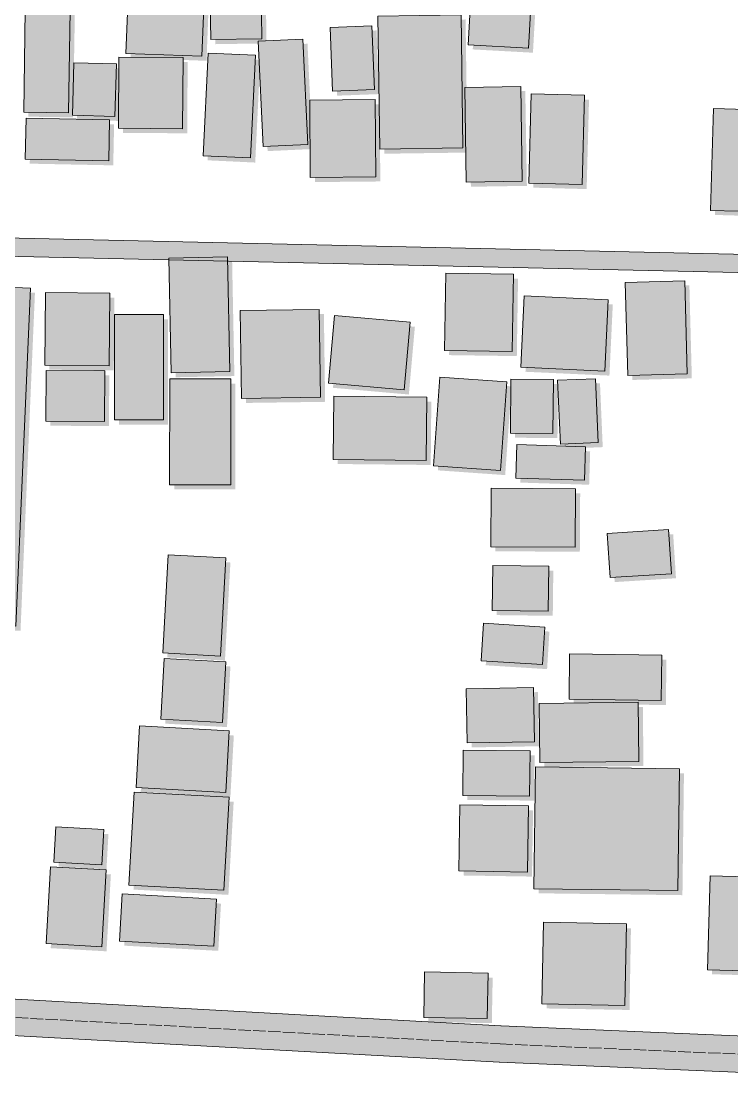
# Model space of a CAD drawing. Header units: metres. Extents: x 305859 to 307221, y 9155922 to 9156786.
# Drawn here: x 306625.7 to 306742.2, y 9155925 to 9156100.6 of the extents above; entities that cross this region are included whole.
import ezdxf

# ---------------------------------------------------------------- set-up
doc = ezdxf.new("R2010")
doc.units = ezdxf.units.M
doc.linetypes.add('DASHED', pattern=[1.524, 1.27, -0.254])
for name, color, linetype, lineweight, true_color in [('B-BAYANGAN', 7, 'Continuous', 0, 0x76786c), ('J-PERKERASAN_JALAN', 7, 'Continuous', 9, 0x989896), ('J-SUMBU_KOLEKTOR', 7, 'DASHED', 18, 0xffffff), ('K-BANGUNAN_LUAR_TAPAK', 7, 'Continuous', 9, 0xdedede)]:
    doc.layers.add(name, color=color, linetype=linetype, lineweight=lineweight, true_color=true_color)

msp = doc.modelspace()

# ---------------------------------------------------------------- hatches: boundary and pattern name
at = {"layer": 'B-BAYANGAN', "true_color": 0x76786c}
h = msp.add_hatch(color=8, dxfattribs=at)
h.dxf.hatch_style = 1
h.paths.add_polyline_path([(306700.8, 9156114.64), (306710.69, 9156114.09), (306709.65, 9156095.42), (306699.77, 9156095.96), (306700.8, 9156114.64)])
h = msp.add_hatch(color=8, dxfattribs=at)
h.dxf.hatch_style = 1
h.paths.add_polyline_path([(306657.31, 9156109.02), (306665.73, 9156109.15), (306665.93, 9156096.95), (306657.52, 9156096.82), (306657.31, 9156109.02)])
h = msp.add_hatch(color=8, dxfattribs=at)
h.dxf.hatch_style = 1
h.paths.add_polyline_path([(306644.12, 9156107.9), (306656.59, 9156107.45), (306656.08, 9156094.09), (306643.61, 9156094.55), (306644.12, 9156107.9)])
h = msp.add_hatch(color=8, dxfattribs=at)
h.dxf.hatch_style = 1
h.paths.add_polyline_path([(306627.09, 9156101.72), (306634.46, 9156101.59), (306634.18, 9156084.81), (306626.82, 9156084.93), (306627.09, 9156101.72)])
h = msp.add_hatch(color=8, dxfattribs=at)
h.dxf.hatch_style = 1
h.paths.add_polyline_path([(306684.95, 9156100.68), (306698.59, 9156100.87), (306698.9, 9156079.04), (306685.27, 9156078.85), (306684.95, 9156100.68)])
h = msp.add_hatch(color=8, dxfattribs=at)
h.dxf.hatch_style = 1
h.paths.add_polyline_path([(306677.12, 9156098.81), (306683.98, 9156099.07), (306684.39, 9156088.63), (306677.52, 9156088.37), (306677.12, 9156098.81)])
h = msp.add_hatch(color=8, dxfattribs=at)
h.dxf.hatch_style = 1
h.paths.add_polyline_path([(306665.29, 9156096.55), (306672.65, 9156096.89), (306673.46, 9156079.62), (306666.1, 9156079.28), (306665.29, 9156096.55)])
h = msp.add_hatch(color=8, dxfattribs=at)
h.dxf.hatch_style = 1
h.paths.add_polyline_path([(306642.44, 9156093.95), (306652.98, 9156093.88), (306652.91, 9156082.2), (306642.37, 9156082.27), (306642.44, 9156093.95)])
h = msp.add_hatch(color=8, dxfattribs=at)
h.dxf.hatch_style = 1
h.paths.add_polyline_path([(306657.07, 9156094.61), (306664.89, 9156094.24), (306664.07, 9156077.4), (306656.26, 9156077.77), (306657.07, 9156094.61)])
h = msp.add_hatch(color=8, dxfattribs=at)
h.dxf.hatch_style = 1
h.paths.add_polyline_path([(306635.05, 9156093.01), (306642.04, 9156092.82), (306641.8, 9156084.23), (306634.81, 9156084.41), (306635.05, 9156093.01)])
h = msp.add_hatch(color=8, dxfattribs=at)
h.dxf.hatch_style = 1
h.paths.add_polyline_path([(306699.21, 9156088.97), (306708.39, 9156089.12), (306708.65, 9156073.58), (306699.46, 9156073.43), (306699.21, 9156088.97)])
h = msp.add_hatch(color=8, dxfattribs=at)
h.dxf.hatch_style = 1
h.paths.add_polyline_path([(306710.09, 9156087.92), (306718.85, 9156087.69), (306718.46, 9156073.05), (306709.7, 9156073.28), (306710.09, 9156087.92)])
h = msp.add_hatch(color=8, dxfattribs=at)
h.dxf.hatch_style = 1
h.paths.add_polyline_path([(306673.76, 9156086.89), (306684.49, 9156086.98), (306684.6, 9156074.3), (306673.86, 9156074.2), (306673.76, 9156086.89)])
h = msp.add_hatch(color=8, dxfattribs=at)
h.dxf.hatch_style = 1
h.paths.add_polyline_path([(306749.09, 9156085.26), (306748.6, 9156068.54), (306739.52, 9156068.81), (306740.02, 9156085.52), (306749.09, 9156085.26)])
h = msp.add_hatch(color=8, dxfattribs=at)
h.dxf.hatch_style = 1
h.paths.add_polyline_path([(306627.22, 9156083.92), (306640.91, 9156083.65), (306640.77, 9156076.94), (306627.07, 9156077.22), (306627.22, 9156083.92)])
h = msp.add_hatch(color=8, dxfattribs=at)
h.dxf.hatch_style = 1
h.paths.add_polyline_path([(306650.62, 9156060.99), (306660.28, 9156061.19), (306660.65, 9156042.37), (306651, 9156042.18), (306650.62, 9156060.99)])
h = msp.add_hatch(color=8, dxfattribs=at)
h.dxf.hatch_style = 1
h.paths.add_polyline_path([(306696.1, 9156058.52), (306707.2, 9156058.35), (306707, 9156045.65), (306695.89, 9156045.81), (306696.1, 9156058.52)])
h = msp.add_hatch(color=8, dxfattribs=at)
h.dxf.hatch_style = 1
h.paths.add_polyline_path([(306614.68, 9156056.61), (306627.92, 9156056.05), (306625.55, 9156000.6), (306612.31, 9156001.15), (306614.68, 9156056.61)])
h = msp.add_hatch(color=8, dxfattribs=at)
h.dxf.hatch_style = 1
h.paths.add_polyline_path([(306725.54, 9156057), (306735.32, 9156057.26), (306735.72, 9156042), (306725.96, 9156041.74), (306725.54, 9156057)])
h = msp.add_hatch(color=8, dxfattribs=at)
h.dxf.hatch_style = 1
h.paths.add_polyline_path([(306630.4, 9156055.32), (306640.97, 9156055.22), (306640.85, 9156043.31), (306630.27, 9156043.42), (306630.4, 9156055.32)])
h = msp.add_hatch(color=8, dxfattribs=at)
h.dxf.hatch_style = 1
h.paths.add_polyline_path([(306722.75, 9156054.13), (306722.2, 9156042.45), (306708.42, 9156043.08), (306708.96, 9156054.77), (306722.75, 9156054.13)])
h = msp.add_hatch(color=8, dxfattribs=at)
h.dxf.hatch_style = 1
h.paths.add_polyline_path([(306649.78, 9156051.7), (306649.77, 9156034.42), (306641.7, 9156034.42), (306641.71, 9156051.7), (306649.78, 9156051.7)])
h = msp.add_hatch(color=8, dxfattribs=at)
h.dxf.hatch_style = 1
h.paths.add_polyline_path([(306662.35, 9156052.37), (306675.34, 9156052.55), (306675.54, 9156038.15), (306662.56, 9156037.97), (306662.35, 9156052.37)])
h = msp.add_hatch(color=8, dxfattribs=at)
h.dxf.hatch_style = 1
h.paths.add_polyline_path([(306690.27, 9156050.46), (306689.28, 9156039.35), (306676.83, 9156040.45), (306677.82, 9156051.55), (306690.27, 9156050.46)])
h = msp.add_hatch(color=8, dxfattribs=at)
h.dxf.hatch_style = 1
h.paths.add_polyline_path([(306630.5, 9156042.54), (306640.12, 9156042.49), (306640.07, 9156034.18), (306630.46, 9156034.23), (306630.5, 9156042.54)])
h = msp.add_hatch(color=8, dxfattribs=at)
h.dxf.hatch_style = 1
h.paths.add_polyline_path([(306660.83, 9156041.15), (306660.83, 9156023.8), (306650.77, 9156023.81), (306650.78, 9156041.15), (306660.83, 9156041.15)])
h = msp.add_hatch(color=8, dxfattribs=at)
h.dxf.hatch_style = 1
h.paths.add_polyline_path([(306706.13, 9156040.69), (306705.09, 9156026.13), (306694.05, 9156026.91), (306695.09, 9156041.47), (306706.13, 9156040.69)])
h = msp.add_hatch(color=8, dxfattribs=at)
h.dxf.hatch_style = 1
h.paths.add_polyline_path([(306713.75, 9156041.06), (306713.67, 9156032.2), (306706.69, 9156032.26), (306706.76, 9156041.12), (306713.75, 9156041.06)])
h = msp.add_hatch(color=8, dxfattribs=at)
h.dxf.hatch_style = 1
h.paths.add_polyline_path([(306720.65, 9156041.19), (306721.1, 9156030.72), (306714.9, 9156030.46), (306714.45, 9156040.93), (306720.65, 9156041.19)])
h = msp.add_hatch(color=8, dxfattribs=at)
h.dxf.hatch_style = 1
h.paths.add_polyline_path([(306677.73, 9156038.35), (306692.97, 9156038.19), (306692.87, 9156027.79), (306677.62, 9156027.95), (306677.73, 9156038.35)])
h = msp.add_hatch(color=8, dxfattribs=at)
h.dxf.hatch_style = 1
h.paths.add_polyline_path([(306719.04, 9156030.04), (306718.87, 9156024.55), (306707.59, 9156024.9), (306707.76, 9156030.39), (306719.04, 9156030.04)])
h = msp.add_hatch(color=8, dxfattribs=at)
h.dxf.hatch_style = 1
h.paths.add_polyline_path([(306717.4, 9156023.15), (306717.34, 9156013.55), (306703.47, 9156013.64), (306703.53, 9156023.25), (306717.4, 9156023.15)])
h = msp.add_hatch(color=8, dxfattribs=at)
h.dxf.hatch_style = 1
h.paths.add_polyline_path([(306722.6, 9156015.82), (306732.66, 9156016.44), (306733.12, 9156009.21), (306723.06, 9156008.58), (306722.6, 9156015.82)])
h = msp.add_hatch(color=8, dxfattribs=at)
h.dxf.hatch_style = 1
h.paths.add_polyline_path([(306650.53, 9156012.3), (306660, 9156011.79), (306659.1, 9155995.7), (306649.63, 9155996.23), (306650.53, 9156012.3)])
h = msp.add_hatch(color=8, dxfattribs=at)
h.dxf.hatch_style = 1
h.paths.add_polyline_path([(306712.99, 9156010.46), (306712.9, 9156003.05), (306703.71, 9156003.16), (306703.81, 9156010.56), (306712.99, 9156010.46)])
h = msp.add_hatch(color=8, dxfattribs=at)
h.dxf.hatch_style = 1
h.paths.add_polyline_path([(306712.35, 9156000.46), (306711.97, 9155994.3), (306701.9, 9155994.93), (306702.29, 9156001.08), (306712.35, 9156000.46)])
h = msp.add_hatch(color=8, dxfattribs=at)
h.dxf.hatch_style = 1
h.paths.add_polyline_path([(306649.86, 9155995.29), (306660, 9155994.73), (306659.44, 9155984.79), (306649.31, 9155985.36), (306649.86, 9155995.29)])
h = msp.add_hatch(color=8, dxfattribs=at)
h.dxf.hatch_style = 1
h.paths.add_polyline_path([(306716.42, 9155996.06), (306731.56, 9155995.85), (306731.46, 9155988.41), (306716.33, 9155988.6), (306716.42, 9155996.06)])
h = msp.add_hatch(color=8, dxfattribs=at)
h.dxf.hatch_style = 1
h.paths.add_polyline_path([(306710.47, 9155990.53), (306710.63, 9155981.65), (306699.61, 9155981.46), (306699.45, 9155990.34), (306710.47, 9155990.53)])
h = msp.add_hatch(color=8, dxfattribs=at)
h.dxf.hatch_style = 1
h.paths.add_polyline_path([(306711.41, 9155987.92), (306727.68, 9155988.11), (306727.79, 9155978.41), (306711.53, 9155978.22), (306711.41, 9155987.92)])
h = msp.add_hatch(color=8, dxfattribs=at)
h.dxf.hatch_style = 1
h.paths.add_polyline_path([(306645.85, 9155984.23), (306660.56, 9155983.41), (306659.99, 9155973.34), (306645.28, 9155974.16), (306645.85, 9155984.23)])
h = msp.add_hatch(color=8, dxfattribs=at)
h.dxf.hatch_style = 1
h.paths.add_polyline_path([(306709.92, 9155980.16), (306709.85, 9155972.73), (306698.9, 9155972.83), (306698.97, 9155980.26), (306709.92, 9155980.16)])
h = msp.add_hatch(color=8, dxfattribs=at)
h.dxf.hatch_style = 1
h.paths.add_polyline_path([(306710.83, 9155977.52), (306734.43, 9155977.21), (306734.18, 9155957.22), (306710.56, 9155957.53), (306710.83, 9155977.52)])
h = msp.add_hatch(color=8, dxfattribs=at)
h.dxf.hatch_style = 1
h.paths.add_polyline_path([(306644.94, 9155973.39), (306660.53, 9155972.54), (306659.67, 9155957.27), (306644.09, 9155958.14), (306644.94, 9155973.39)])
h = msp.add_hatch(color=8, dxfattribs=at)
h.dxf.hatch_style = 1
h.paths.add_polyline_path([(306709.67, 9155971.11), (306709.49, 9155960.27), (306698.25, 9155960.45), (306698.41, 9155971.29), (306709.67, 9155971.11)])
h = msp.add_hatch(color=8, dxfattribs=at)
h.dxf.hatch_style = 1
h.paths.add_polyline_path([(306632.11, 9155967.67), (306639.98, 9155967.23), (306639.66, 9155961.47), (306631.79, 9155961.9), (306632.11, 9155967.67)])
h = msp.add_hatch(color=8, dxfattribs=at)
h.dxf.hatch_style = 1
h.paths.add_polyline_path([(306631.22, 9155961.13), (306640.38, 9155960.62), (306639.67, 9155948.01), (306630.51, 9155948.53), (306631.22, 9155961.13)])
h = msp.add_hatch(color=8, dxfattribs=at)
h.dxf.hatch_style = 1
h.paths.add_polyline_path([(306745.58, 9155959.48), (306745.13, 9155944.07), (306739.03, 9155944.25), (306739.48, 9155959.65), (306745.58, 9155959.48)])
h = msp.add_hatch(color=8, dxfattribs=at)
h.dxf.hatch_style = 1
h.paths.add_polyline_path([(306643, 9155956.7), (306658.45, 9155955.84), (306658.01, 9155948.09), (306642.57, 9155948.94), (306643, 9155956.7)])
h = msp.add_hatch(color=8, dxfattribs=at)
h.dxf.hatch_style = 1
h.paths.add_polyline_path([(306712.11, 9155952.02), (306725.73, 9155951.78), (306725.5, 9155938.39), (306711.88, 9155938.64), (306712.11, 9155952.02)])
h = msp.add_hatch(color=8, dxfattribs=at)
h.dxf.hatch_style = 1
h.paths.add_polyline_path([(306692.62, 9155943.89), (306703.04, 9155943.7), (306702.9, 9155936.23), (306692.49, 9155936.42), (306692.62, 9155943.89)])
at = {"layer": 'J-PERKERASAN_JALAN', "true_color": 0xa8a8a6}
h = msp.add_hatch(color=253, dxfattribs=at)
h.dxf.hatch_style = 1
h.paths.add_polyline_path([(306571.65, 9155936.21), (306571.24, 9155935.88), (306570.87, 9155935.51), (306570.56, 9155935.09), (306570.31, 9155934.63), (306570.11, 9155934.14), (306569.98, 9155933.63), (306569.92, 9155933.11), (306569.52, 9155925), (306566.51, 9155925), (306566.93, 9155933.31), (306566.92, 9155933.83), (306566.84, 9155934.35), (306566.7, 9155934.85), (306566.49, 9155935.33), (306566.23, 9155935.78), (306565.9, 9155936.19), (306565.53, 9155936.56), (306565.11, 9155936.87), (306564.65, 9155937.12), (306564.16, 9155937.31), (306563.65, 9155937.44), (306563.14, 9155937.5), (306409.66, 9155945.23), (306409.14, 9155945.22), (306408.62, 9155945.15), (306408.12, 9155945), (306407.64, 9155944.79), (306407.19, 9155944.52), (306406.78, 9155944.2), (306406.41, 9155943.82), (306406.1, 9155943.4), (306405.84, 9155942.94), (306405.65, 9155942.45), (306405.53, 9155941.95), (306405.47, 9155941.43), (306404.69, 9155925), (306401.68, 9155925), (306402.47, 9155941.55), (306402.46, 9155942.07), (306402.38, 9155942.6), (306402.23, 9155943.1), (306402.02, 9155943.59), (306401.75, 9155944.04), (306401.41, 9155944.45), (306401.03, 9155944.81), (306400.6, 9155945.12), (306400.14, 9155945.37), (306399.65, 9155945.56), (306399.13, 9155945.68), (306398.61, 9155945.73), (306357.29, 9155947.12), (306357.29, 9155953.13), (306396.8, 9155951.8), (306397.34, 9155951.82), (306397.87, 9155951.91), (306398.38, 9155952.07), (306398.87, 9155952.29), (306399.32, 9155952.58), (306399.73, 9155952.93), (306400.09, 9155953.33), (306400.39, 9155953.78), (306400.63, 9155954.26), (306400.8, 9155954.77), (306400.9, 9155955.3), (306411.45, 9156038.85), (306416.49, 9156078.01), (306416.52, 9156078.53), (306416.48, 9156079.06), (306416.38, 9156079.57), (306416.2, 9156080.07), (306415.97, 9156080.54), (306415.67, 9156080.98), (306415.32, 9156081.37), (306414.92, 9156081.72), (306414.48, 9156082), (306414, 9156082.23), (306413.5, 9156082.39), (306412.99, 9156082.49), (306357.29, 9156089.03), (306357.29, 9156092.05), (306418.83, 9156084.82), (306418.87, 9156084.82), (306526.09, 9156073.47), (306526.16, 9156073.47), (306564.7, 9156070.03), (306620.15, 9156065.11), (306620.42, 9156065.1), (306854.86, 9156059.86), (306855.39, 9156059.88), (306855.9, 9156059.97), (306856.4, 9156060.13), (306856.88, 9156060.35), (306857.32, 9156060.64), (306857.72, 9156060.97), (306858.08, 9156061.36), (306858.38, 9156061.79), (306858.62, 9156062.26), (306858.8, 9156062.75), (306858.91, 9156063.26), (306858.21, 9156058.67), (306858.19, 9156058.4), (306857.84, 9156052.64), (306857.83, 9156053.18), (306857.76, 9156053.71), (306857.61, 9156054.22), (306857.4, 9156054.71), (306857.12, 9156055.17), (306856.79, 9156055.59), (306856.4, 9156055.96), (306855.96, 9156056.27), (306855.49, 9156056.53), (306854.99, 9156056.71), (306854.47, 9156056.83), (306853.93, 9156056.88), (306620.3, 9156062.1), (306620.25, 9156062.1), (306619.99, 9156062.12), (306619.94, 9156062.12), (306569.48, 9156066.6), (306568.94, 9156066.61), (306568.4, 9156066.55), (306567.88, 9156066.41), (306567.37, 9156066.21), (306566.91, 9156065.94), (306566.48, 9156065.61), (306566.1, 9156065.23), (306565.77, 9156064.8), (306565.51, 9156064.32), (306565.31, 9156063.82), (306565.18, 9156063.3), (306555.48, 9156007.35), (306555.45, 9156007.23), (306555.33, 9156007.24), (306552.63, 9156007.71), (306552.51, 9156007.74), (306552.52, 9156007.86), (306562.07, 9156062.91), (306562.12, 9156063.41), (306562.11, 9156063.92), (306562.04, 9156064.42), (306561.9, 9156064.91), (306561.7, 9156065.38), (306561.45, 9156065.82), (306561.14, 9156066.22), (306560.78, 9156066.59), (306560.38, 9156066.9), (306559.94, 9156067.16), (306559.47, 9156067.36), (306558.99, 9156067.5), (306558.48, 9156067.58), (306525.86, 9156070.48), (306525.83, 9156070.48), (306423.87, 9156081.27), (306423.36, 9156081.29), (306422.84, 9156081.25), (306422.34, 9156081.14), (306421.86, 9156080.96), (306421.4, 9156080.73), (306420.97, 9156080.43), (306420.59, 9156080.09), (306420.25, 9156079.7), (306419.97, 9156079.27), (306419.75, 9156078.8), (306419.58, 9156078.31), (306419.48, 9156077.81), (306414.43, 9156038.48), (306414.43, 9156038.47), (306404, 9155955.83), (306403.96, 9155955.32), (306404, 9155954.82), (306404.09, 9155954.32), (306404.25, 9155953.84), (306404.47, 9155953.38), (306404.74, 9155952.96), (306405.07, 9155952.57), (306405.44, 9155952.23), (306405.85, 9155951.93), (306406.3, 9155951.69), (306406.77, 9155951.51), (306407.26, 9155951.39), (306407.76, 9155951.33), (306563.8, 9155943.48), (306568.94, 9155943.2), (306704.39, 9155935.81), (306704.44, 9155935.81), (306846.44, 9155929.79), (306846.95, 9155929.8), (306847.46, 9155929.88), (306847.96, 9155930.03), (306848.43, 9155930.23), (306848.88, 9155930.5), (306849.28, 9155930.82), (306849.64, 9155931.19), (306849.95, 9155931.6), (306850.21, 9155932.05), (306850.4, 9155932.53), (306850.53, 9155933.03), (306850.6, 9155933.55), (306850.18, 9155926.69), (306856.14, 9155926.32), (306855.99, 9155926.28), (306855.82, 9155926.25), (306855.32, 9155926.07), (306854.85, 9155925.83), (306854.41, 9155925.53), (306854.01, 9155925.18), (306853.86, 9155925), (306817.81, 9155925), (306704.15, 9155929.81), (306704.11, 9155929.82), (306574.14, 9155936.91), (306573.61, 9155936.9), (306573.09, 9155936.83), (306572.59, 9155936.68), (306572.1, 9155936.48), (306571.65, 9155936.21)])
at = {"layer": 'K-BANGUNAN_LUAR_TAPAK', "true_color": 0xececea}
h = msp.add_hatch(color=7, dxfattribs=at)
h.dxf.hatch_style = 1
h.paths.add_polyline_path([(306700.05, 9156115.39), (306709.94, 9156114.84), (306708.9, 9156096.17), (306699.02, 9156096.71), (306700.05, 9156115.39)])
h = msp.add_hatch(color=7, dxfattribs=at)
h.dxf.hatch_style = 1
h.paths.add_polyline_path([(306656.56, 9156109.77), (306664.98, 9156109.9), (306665.18, 9156097.7), (306656.77, 9156097.57), (306656.56, 9156109.77)])
h = msp.add_hatch(color=7, dxfattribs=at)
h.dxf.hatch_style = 1
h.paths.add_polyline_path([(306643.37, 9156108.65), (306655.84, 9156108.2), (306655.33, 9156094.84), (306642.86, 9156095.3), (306643.37, 9156108.65)])
h = msp.add_hatch(color=7, dxfattribs=at)
h.dxf.hatch_style = 1
h.paths.add_polyline_path([(306626.34, 9156102.47), (306633.71, 9156102.34), (306633.43, 9156085.56), (306626.07, 9156085.68), (306626.34, 9156102.47)])
h = msp.add_hatch(color=7, dxfattribs=at)
h.dxf.hatch_style = 1
h.paths.add_polyline_path([(306684.2, 9156101.43), (306697.84, 9156101.62), (306698.15, 9156079.79), (306684.52, 9156079.6), (306684.2, 9156101.43)])
h = msp.add_hatch(color=7, dxfattribs=at)
h.dxf.hatch_style = 1
h.paths.add_polyline_path([(306676.37, 9156099.56), (306683.23, 9156099.82), (306683.64, 9156089.38), (306676.77, 9156089.12), (306676.37, 9156099.56)])
h = msp.add_hatch(color=7, dxfattribs=at)
h.dxf.hatch_style = 1
h.paths.add_polyline_path([(306664.54, 9156097.3), (306671.9, 9156097.64), (306672.71, 9156080.37), (306665.35, 9156080.03), (306664.54, 9156097.3)])
h = msp.add_hatch(color=7, dxfattribs=at)
h.dxf.hatch_style = 1
h.paths.add_polyline_path([(306656.32, 9156095.36), (306664.14, 9156094.99), (306663.32, 9156078.15), (306655.51, 9156078.52), (306656.32, 9156095.36)])
h = msp.add_hatch(color=7, dxfattribs=at)
h.dxf.hatch_style = 1
h.paths.add_polyline_path([(306634.3, 9156093.76), (306641.29, 9156093.57), (306641.05, 9156084.98), (306634.06, 9156085.16), (306634.3, 9156093.76)])
h = msp.add_hatch(color=7, dxfattribs=at)
h.dxf.hatch_style = 1
h.paths.add_polyline_path([(306641.69, 9156094.7), (306652.23, 9156094.63), (306652.16, 9156082.95), (306641.62, 9156083.02), (306641.69, 9156094.7)])
h = msp.add_hatch(color=7, dxfattribs=at)
h.dxf.hatch_style = 1
h.paths.add_polyline_path([(306698.46, 9156089.72), (306707.64, 9156089.87), (306707.9, 9156074.33), (306698.71, 9156074.18), (306698.46, 9156089.72)])
h = msp.add_hatch(color=7, dxfattribs=at)
h.dxf.hatch_style = 1
h.paths.add_polyline_path([(306709.34, 9156088.67), (306718.1, 9156088.44), (306717.71, 9156073.8), (306708.95, 9156074.03), (306709.34, 9156088.67)])
h = msp.add_hatch(color=7, dxfattribs=at)
h.dxf.hatch_style = 1
h.paths.add_polyline_path([(306673.01, 9156087.64), (306683.74, 9156087.73), (306683.85, 9156075.05), (306673.11, 9156074.95), (306673.01, 9156087.64)])
h = msp.add_hatch(color=7, dxfattribs=at)
h.dxf.hatch_style = 1
h.paths.add_polyline_path([(306748.34, 9156086.01), (306747.85, 9156069.29), (306738.77, 9156069.56), (306739.27, 9156086.27), (306748.34, 9156086.01)])
h = msp.add_hatch(color=7, dxfattribs=at)
h.dxf.hatch_style = 1
h.paths.add_polyline_path([(306626.47, 9156084.67), (306640.16, 9156084.4), (306640.02, 9156077.69), (306626.32, 9156077.97), (306626.47, 9156084.67)])
h = msp.add_hatch(color=7, dxfattribs=at)
h.dxf.hatch_style = 1
h.paths.add_polyline_path([(306649.87, 9156061.74), (306659.53, 9156061.94), (306659.9, 9156043.12), (306650.25, 9156042.93), (306649.87, 9156061.74)])
h = msp.add_hatch(color=7, dxfattribs=at)
h.dxf.hatch_style = 1
h.paths.add_polyline_path([(306695.35, 9156059.27), (306706.45, 9156059.1), (306706.25, 9156046.4), (306695.14, 9156046.56), (306695.35, 9156059.27)])
h = msp.add_hatch(color=7, dxfattribs=at)
h.dxf.hatch_style = 1
h.paths.add_polyline_path([(306613.93, 9156057.36), (306627.17, 9156056.8), (306624.8, 9156001.35), (306611.56, 9156001.9), (306613.93, 9156057.36)])
h = msp.add_hatch(color=7, dxfattribs=at)
h.dxf.hatch_style = 1
h.paths.add_polyline_path([(306724.79, 9156057.75), (306734.57, 9156058.01), (306734.97, 9156042.75), (306725.21, 9156042.49), (306724.79, 9156057.75)])
h = msp.add_hatch(color=7, dxfattribs=at)
h.dxf.hatch_style = 1
h.paths.add_polyline_path([(306629.65, 9156056.07), (306640.22, 9156055.97), (306640.1, 9156044.06), (306629.52, 9156044.17), (306629.65, 9156056.07)])
h = msp.add_hatch(color=7, dxfattribs=at)
h.dxf.hatch_style = 1
h.paths.add_polyline_path([(306722, 9156054.88), (306721.45, 9156043.2), (306707.67, 9156043.83), (306708.21, 9156055.52), (306722, 9156054.88)])
h = msp.add_hatch(color=7, dxfattribs=at)
h.dxf.hatch_style = 1
h.paths.add_polyline_path([(306661.6, 9156053.12), (306674.59, 9156053.3), (306674.79, 9156038.9), (306661.81, 9156038.72), (306661.6, 9156053.12)])
h = msp.add_hatch(color=7, dxfattribs=at)
h.dxf.hatch_style = 1
h.paths.add_polyline_path([(306649.03, 9156052.45), (306649.02, 9156035.17), (306640.95, 9156035.17), (306640.96, 9156052.45), (306649.03, 9156052.45)])
h = msp.add_hatch(color=7, dxfattribs=at)
h.dxf.hatch_style = 1
h.paths.add_polyline_path([(306689.52, 9156051.21), (306688.53, 9156040.1), (306676.08, 9156041.2), (306677.07, 9156052.3), (306689.52, 9156051.21)])
h = msp.add_hatch(color=7, dxfattribs=at)
h.dxf.hatch_style = 1
h.paths.add_polyline_path([(306629.75, 9156043.29), (306639.37, 9156043.24), (306639.32, 9156034.93), (306629.71, 9156034.98), (306629.75, 9156043.29)])
h = msp.add_hatch(color=7, dxfattribs=at)
h.dxf.hatch_style = 1
h.paths.add_polyline_path([(306660.08, 9156041.9), (306660.08, 9156024.55), (306650.02, 9156024.56), (306650.03, 9156041.9), (306660.08, 9156041.9)])
h = msp.add_hatch(color=7, dxfattribs=at)
h.dxf.hatch_style = 1
h.paths.add_polyline_path([(306705.38, 9156041.44), (306704.34, 9156026.88), (306693.3, 9156027.66), (306694.34, 9156042.22), (306705.38, 9156041.44)])
h = msp.add_hatch(color=7, dxfattribs=at)
h.dxf.hatch_style = 1
h.paths.add_polyline_path([(306713, 9156041.81), (306712.92, 9156032.95), (306705.94, 9156033.01), (306706.01, 9156041.87), (306713, 9156041.81)])
h = msp.add_hatch(color=7, dxfattribs=at)
h.dxf.hatch_style = 1
h.paths.add_polyline_path([(306719.9, 9156041.94), (306720.35, 9156031.47), (306714.15, 9156031.21), (306713.7, 9156041.68), (306719.9, 9156041.94)])
h = msp.add_hatch(color=7, dxfattribs=at)
h.dxf.hatch_style = 1
h.paths.add_polyline_path([(306676.98, 9156039.1), (306692.22, 9156038.94), (306692.12, 9156028.54), (306676.87, 9156028.7), (306676.98, 9156039.1)])
h = msp.add_hatch(color=7, dxfattribs=at)
h.dxf.hatch_style = 1
h.paths.add_polyline_path([(306718.29, 9156030.79), (306718.12, 9156025.3), (306706.84, 9156025.65), (306707.01, 9156031.14), (306718.29, 9156030.79)])
h = msp.add_hatch(color=7, dxfattribs=at)
h.dxf.hatch_style = 1
h.paths.add_polyline_path([(306716.65, 9156023.9), (306716.59, 9156014.3), (306702.72, 9156014.39), (306702.78, 9156024), (306716.65, 9156023.9)])
h = msp.add_hatch(color=7, dxfattribs=at)
h.dxf.hatch_style = 1
h.paths.add_polyline_path([(306721.85, 9156016.57), (306731.91, 9156017.19), (306732.37, 9156009.96), (306722.31, 9156009.33), (306721.85, 9156016.57)])
h = msp.add_hatch(color=7, dxfattribs=at)
h.dxf.hatch_style = 1
h.paths.add_polyline_path([(306649.78, 9156013.05), (306659.25, 9156012.54), (306658.35, 9155996.45), (306648.88, 9155996.98), (306649.78, 9156013.05)])
h = msp.add_hatch(color=7, dxfattribs=at)
h.dxf.hatch_style = 1
h.paths.add_polyline_path([(306712.24, 9156011.21), (306712.15, 9156003.8), (306702.96, 9156003.91), (306703.06, 9156011.31), (306712.24, 9156011.21)])
h = msp.add_hatch(color=7, dxfattribs=at)
h.dxf.hatch_style = 1
h.paths.add_polyline_path([(306711.6, 9156001.21), (306711.22, 9155995.05), (306701.15, 9155995.68), (306701.54, 9156001.83), (306711.6, 9156001.21)])
h = msp.add_hatch(color=7, dxfattribs=at)
h.dxf.hatch_style = 1
h.paths.add_polyline_path([(306715.67, 9155996.81), (306730.81, 9155996.6), (306730.71, 9155989.16), (306715.58, 9155989.35), (306715.67, 9155996.81)])
h = msp.add_hatch(color=7, dxfattribs=at)
h.dxf.hatch_style = 1
h.paths.add_polyline_path([(306649.11, 9155996.04), (306659.25, 9155995.48), (306658.69, 9155985.54), (306648.56, 9155986.11), (306649.11, 9155996.04)])
h = msp.add_hatch(color=7, dxfattribs=at)
h.dxf.hatch_style = 1
h.paths.add_polyline_path([(306709.72, 9155991.28), (306709.88, 9155982.4), (306698.86, 9155982.21), (306698.7, 9155991.09), (306709.72, 9155991.28)])
h = msp.add_hatch(color=7, dxfattribs=at)
h.dxf.hatch_style = 1
h.paths.add_polyline_path([(306710.66, 9155988.67), (306726.93, 9155988.86), (306727.04, 9155979.16), (306710.78, 9155978.97), (306710.66, 9155988.67)])
h = msp.add_hatch(color=7, dxfattribs=at)
h.dxf.hatch_style = 1
h.paths.add_polyline_path([(306645.1, 9155984.98), (306659.81, 9155984.16), (306659.24, 9155974.09), (306644.53, 9155974.91), (306645.1, 9155984.98)])
h = msp.add_hatch(color=7, dxfattribs=at)
h.dxf.hatch_style = 1
h.paths.add_polyline_path([(306709.17, 9155980.91), (306709.1, 9155973.48), (306698.15, 9155973.58), (306698.22, 9155981.01), (306709.17, 9155980.91)])
h = msp.add_hatch(color=7, dxfattribs=at)
h.dxf.hatch_style = 1
h.paths.add_polyline_path([(306710.08, 9155978.27), (306733.68, 9155977.96), (306733.43, 9155957.97), (306709.81, 9155958.28), (306710.08, 9155978.27)])
h = msp.add_hatch(color=7, dxfattribs=at)
h.dxf.hatch_style = 1
h.paths.add_polyline_path([(306644.19, 9155974.14), (306659.78, 9155973.29), (306658.92, 9155958.02), (306643.34, 9155958.89), (306644.19, 9155974.14)])
h = msp.add_hatch(color=7, dxfattribs=at)
h.dxf.hatch_style = 1
h.paths.add_polyline_path([(306708.92, 9155971.86), (306708.74, 9155961.02), (306697.5, 9155961.2), (306697.66, 9155972.04), (306708.92, 9155971.86)])
h = msp.add_hatch(color=7, dxfattribs=at)
h.dxf.hatch_style = 1
h.paths.add_polyline_path([(306631.36, 9155968.42), (306639.23, 9155967.98), (306638.91, 9155962.22), (306631.04, 9155962.65), (306631.36, 9155968.42)])
h = msp.add_hatch(color=7, dxfattribs=at)
h.dxf.hatch_style = 1
h.paths.add_polyline_path([(306630.47, 9155961.88), (306639.63, 9155961.37), (306638.92, 9155948.76), (306629.76, 9155949.28), (306630.47, 9155961.88)])
h = msp.add_hatch(color=7, dxfattribs=at)
h.dxf.hatch_style = 1
h.paths.add_polyline_path([(306744.83, 9155960.23), (306744.38, 9155944.82), (306738.28, 9155945), (306738.73, 9155960.4), (306744.83, 9155960.23)])
h = msp.add_hatch(color=7, dxfattribs=at)
h.dxf.hatch_style = 1
h.paths.add_polyline_path([(306642.25, 9155957.45), (306657.7, 9155956.59), (306657.26, 9155948.84), (306641.82, 9155949.69), (306642.25, 9155957.45)])
h = msp.add_hatch(color=7, dxfattribs=at)
h.dxf.hatch_style = 1
h.paths.add_polyline_path([(306711.36, 9155952.77), (306724.98, 9155952.53), (306724.75, 9155939.14), (306711.13, 9155939.39), (306711.36, 9155952.77)])
h = msp.add_hatch(color=7, dxfattribs=at)
h.dxf.hatch_style = 1
h.paths.add_polyline_path([(306691.87, 9155944.64), (306702.29, 9155944.45), (306702.15, 9155936.98), (306691.74, 9155937.17), (306691.87, 9155944.64)])

# ---------------------------------------------------------------- linework, layer by layer
at = {"layer": 'J-PERKERASAN_JALAN', "color": 8, "lineweight": 13, "true_color": 0x787876}
for points in [[(306319.27, 9156096.52), (306418.83, 9156084.82), (306418.87, 9156084.82), (306526.09, 9156073.47), (306526.16, 9156073.47), (306564.7, 9156070.03), (306620.15, 9156065.11), (306620.42, 9156065.1), (306854.86, 9156059.86)], [(306853.93, 9156056.88), (306620.3, 9156062.1)], [(306407.76, 9155951.33), (306563.8, 9155943.48), (306568.94, 9155943.2), (306704.39, 9155935.81), (306704.44, 9155935.81), (306846.44, 9155929.79)], [(306817.81, 9155925), (306704.15, 9155929.81), (306704.11, 9155929.82), (306574.14, 9155936.91)]]:
    msp.add_lwpolyline(points, dxfattribs=at)
at = {"layer": 'J-SUMBU_KOLEKTOR', "linetype": 'DASHED', "ltscale": 1.6}
msp.add_lwpolyline([(305890, 9155960.64), (305938.03, 9155960.42), (306052.43, 9155958.42), (306113.79, 9155957.35), (306296.41, 9155952.17), (306401.58, 9155948.64), (306404.3, 9155948.5), (306563.65, 9155940.48), (306568.78, 9155940.2), (306704.27, 9155932.81), (306853.17, 9155926.5)], dxfattribs=at)
at = {"layer": 'K-BANGUNAN_LUAR_TAPAK', "color": 253, "lineweight": 9, "true_color": 0xb0b0ae}
for points in [[(306700.05, 9156115.39), (306709.94, 9156114.84), (306708.9, 9156096.17), (306699.02, 9156096.71), (306700.05, 9156115.39)], [(306656.56, 9156109.77), (306664.98, 9156109.9), (306665.18, 9156097.7), (306656.77, 9156097.57), (306656.56, 9156109.77)], [(306643.37, 9156108.65), (306655.84, 9156108.2), (306655.33, 9156094.84), (306642.86, 9156095.3), (306643.37, 9156108.65)], [(306626.34, 9156102.47), (306633.71, 9156102.34), (306633.43, 9156085.56), (306626.07, 9156085.68), (306626.34, 9156102.47)], [(306684.2, 9156101.43), (306697.84, 9156101.62), (306698.15, 9156079.79), (306684.52, 9156079.6), (306684.2, 9156101.43)], [(306676.37, 9156099.56), (306683.23, 9156099.82), (306683.64, 9156089.38), (306676.77, 9156089.12), (306676.37, 9156099.56)], [(306664.54, 9156097.3), (306671.9, 9156097.64), (306672.71, 9156080.37), (306665.35, 9156080.03), (306664.54, 9156097.3)], [(306656.32, 9156095.36), (306664.14, 9156094.99), (306663.32, 9156078.15), (306655.51, 9156078.52), (306656.32, 9156095.36)], [(306634.3, 9156093.76), (306641.29, 9156093.57), (306641.05, 9156084.98), (306634.06, 9156085.16), (306634.3, 9156093.76)], [(306641.69, 9156094.7), (306652.23, 9156094.63), (306652.16, 9156082.95), (306641.62, 9156083.02), (306641.69, 9156094.7)], [(306698.46, 9156089.72), (306707.64, 9156089.87), (306707.9, 9156074.33), (306698.71, 9156074.18), (306698.46, 9156089.72)], [(306709.34, 9156088.67), (306718.1, 9156088.44), (306717.71, 9156073.8), (306708.95, 9156074.03), (306709.34, 9156088.67)], [(306673.01, 9156087.64), (306683.74, 9156087.73), (306683.85, 9156075.05), (306673.11, 9156074.95), (306673.01, 9156087.64)], [(306748.34, 9156086.01), (306747.85, 9156069.29), (306738.77, 9156069.56), (306739.27, 9156086.27), (306748.34, 9156086.01)], [(306626.47, 9156084.67), (306640.16, 9156084.4), (306640.02, 9156077.69), (306626.32, 9156077.97), (306626.47, 9156084.67)], [(306649.87, 9156061.74), (306659.53, 9156061.94), (306659.9, 9156043.12), (306650.25, 9156042.93), (306649.87, 9156061.74)], [(306695.35, 9156059.27), (306706.45, 9156059.1), (306706.25, 9156046.4), (306695.14, 9156046.56), (306695.35, 9156059.27)], [(306613.93, 9156057.36), (306627.17, 9156056.8), (306624.8, 9156001.35), (306611.56, 9156001.9), (306613.93, 9156057.36)], [(306724.79, 9156057.75), (306734.57, 9156058.01), (306734.97, 9156042.75), (306725.21, 9156042.49), (306724.79, 9156057.75)], [(306629.65, 9156056.07), (306640.22, 9156055.97), (306640.1, 9156044.06), (306629.52, 9156044.17), (306629.65, 9156056.07)], [(306722, 9156054.88), (306721.45, 9156043.2), (306707.67, 9156043.83), (306708.21, 9156055.52), (306722, 9156054.88)], [(306661.6, 9156053.12), (306674.59, 9156053.3), (306674.79, 9156038.9), (306661.81, 9156038.72), (306661.6, 9156053.12)], [(306649.03, 9156052.45), (306649.02, 9156035.17), (306640.95, 9156035.17), (306640.96, 9156052.45), (306649.03, 9156052.45)], [(306689.52, 9156051.21), (306688.53, 9156040.1), (306676.08, 9156041.2), (306677.07, 9156052.3), (306689.52, 9156051.21)], [(306629.75, 9156043.29), (306639.37, 9156043.24), (306639.32, 9156034.93), (306629.71, 9156034.98), (306629.75, 9156043.29)], [(306660.08, 9156041.9), (306660.08, 9156024.55), (306650.02, 9156024.56), (306650.03, 9156041.9), (306660.08, 9156041.9)], [(306705.38, 9156041.44), (306704.34, 9156026.88), (306693.3, 9156027.66), (306694.34, 9156042.22), (306705.38, 9156041.44)], [(306713, 9156041.81), (306712.92, 9156032.95), (306705.94, 9156033.01), (306706.01, 9156041.87), (306713, 9156041.81)], [(306719.9, 9156041.94), (306720.35, 9156031.47), (306714.15, 9156031.21), (306713.7, 9156041.68), (306719.9, 9156041.94)], [(306676.98, 9156039.1), (306692.22, 9156038.94), (306692.12, 9156028.54), (306676.87, 9156028.7), (306676.98, 9156039.1)], [(306718.29, 9156030.79), (306718.12, 9156025.3), (306706.84, 9156025.65), (306707.01, 9156031.14), (306718.29, 9156030.79)], [(306716.65, 9156023.9), (306716.59, 9156014.3), (306702.72, 9156014.39), (306702.78, 9156024), (306716.65, 9156023.9)], [(306721.85, 9156016.57), (306731.91, 9156017.19), (306732.37, 9156009.96), (306722.31, 9156009.33), (306721.85, 9156016.57)], [(306649.78, 9156013.05), (306659.25, 9156012.54), (306658.35, 9155996.45), (306648.88, 9155996.98), (306649.78, 9156013.05)], [(306712.24, 9156011.21), (306712.15, 9156003.8), (306702.96, 9156003.91), (306703.06, 9156011.31), (306712.24, 9156011.21)], [(306711.6, 9156001.21), (306711.22, 9155995.05), (306701.15, 9155995.68), (306701.54, 9156001.83), (306711.6, 9156001.21)], [(306715.67, 9155996.81), (306730.81, 9155996.6), (306730.71, 9155989.16), (306715.58, 9155989.35), (306715.67, 9155996.81)], [(306649.11, 9155996.04), (306659.25, 9155995.48), (306658.69, 9155985.54), (306648.56, 9155986.11), (306649.11, 9155996.04)], [(306709.72, 9155991.28), (306709.88, 9155982.4), (306698.86, 9155982.21), (306698.7, 9155991.09), (306709.72, 9155991.28)], [(306710.66, 9155988.67), (306726.93, 9155988.86), (306727.04, 9155979.16), (306710.78, 9155978.97), (306710.66, 9155988.67)], [(306645.1, 9155984.98), (306659.81, 9155984.16), (306659.24, 9155974.09), (306644.53, 9155974.91), (306645.1, 9155984.98)], [(306709.17, 9155980.91), (306709.1, 9155973.48), (306698.15, 9155973.58), (306698.22, 9155981.01), (306709.17, 9155980.91)], [(306710.08, 9155978.27), (306733.68, 9155977.96), (306733.43, 9155957.97), (306709.81, 9155958.28), (306710.08, 9155978.27)], [(306644.19, 9155974.14), (306659.78, 9155973.29), (306658.92, 9155958.02), (306643.34, 9155958.89), (306644.19, 9155974.14)], [(306708.92, 9155971.86), (306708.74, 9155961.02), (306697.5, 9155961.2), (306697.66, 9155972.04), (306708.92, 9155971.86)], [(306631.36, 9155968.42), (306639.23, 9155967.98), (306638.91, 9155962.22), (306631.04, 9155962.65), (306631.36, 9155968.42)], [(306630.47, 9155961.88), (306639.63, 9155961.37), (306638.92, 9155948.76), (306629.76, 9155949.28), (306630.47, 9155961.88)], [(306744.83, 9155960.23), (306744.38, 9155944.82), (306738.28, 9155945), (306738.73, 9155960.4), (306744.83, 9155960.23)], [(306642.25, 9155957.45), (306657.7, 9155956.59), (306657.26, 9155948.84), (306641.82, 9155949.69), (306642.25, 9155957.45)], [(306711.36, 9155952.77), (306724.98, 9155952.53), (306724.75, 9155939.14), (306711.13, 9155939.39), (306711.36, 9155952.77)], [(306691.87, 9155944.64), (306702.29, 9155944.45), (306702.15, 9155936.98), (306691.74, 9155937.17), (306691.87, 9155944.64)]]:
    msp.add_lwpolyline(points, close=True, dxfattribs=at)

doc.saveas('drawing.dxf')
